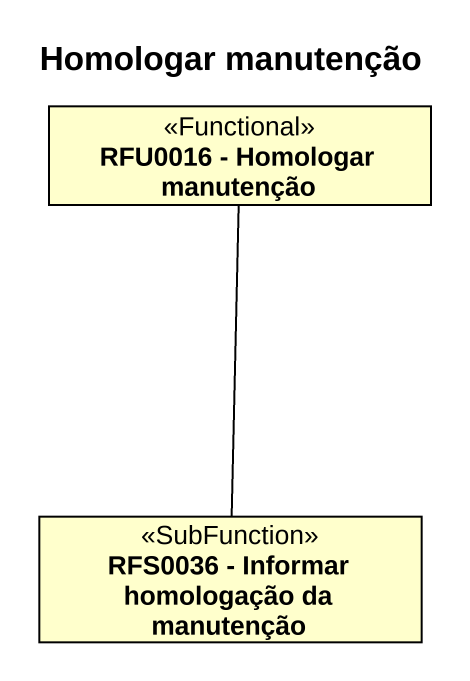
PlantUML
@startuml
title Homologar manutenção
hide circle
hide empty members
class "RFU0016 - Homologar manutenção" as RFU0016_Homologar_manutenção <<Functional>>
class "RFS0036 - Informar homologação da manutenção" as RFS0036_Informar <<SubFunction>>
RFS0036_Informar -up- RFU0016_Homologar_manutenção
@enduml
